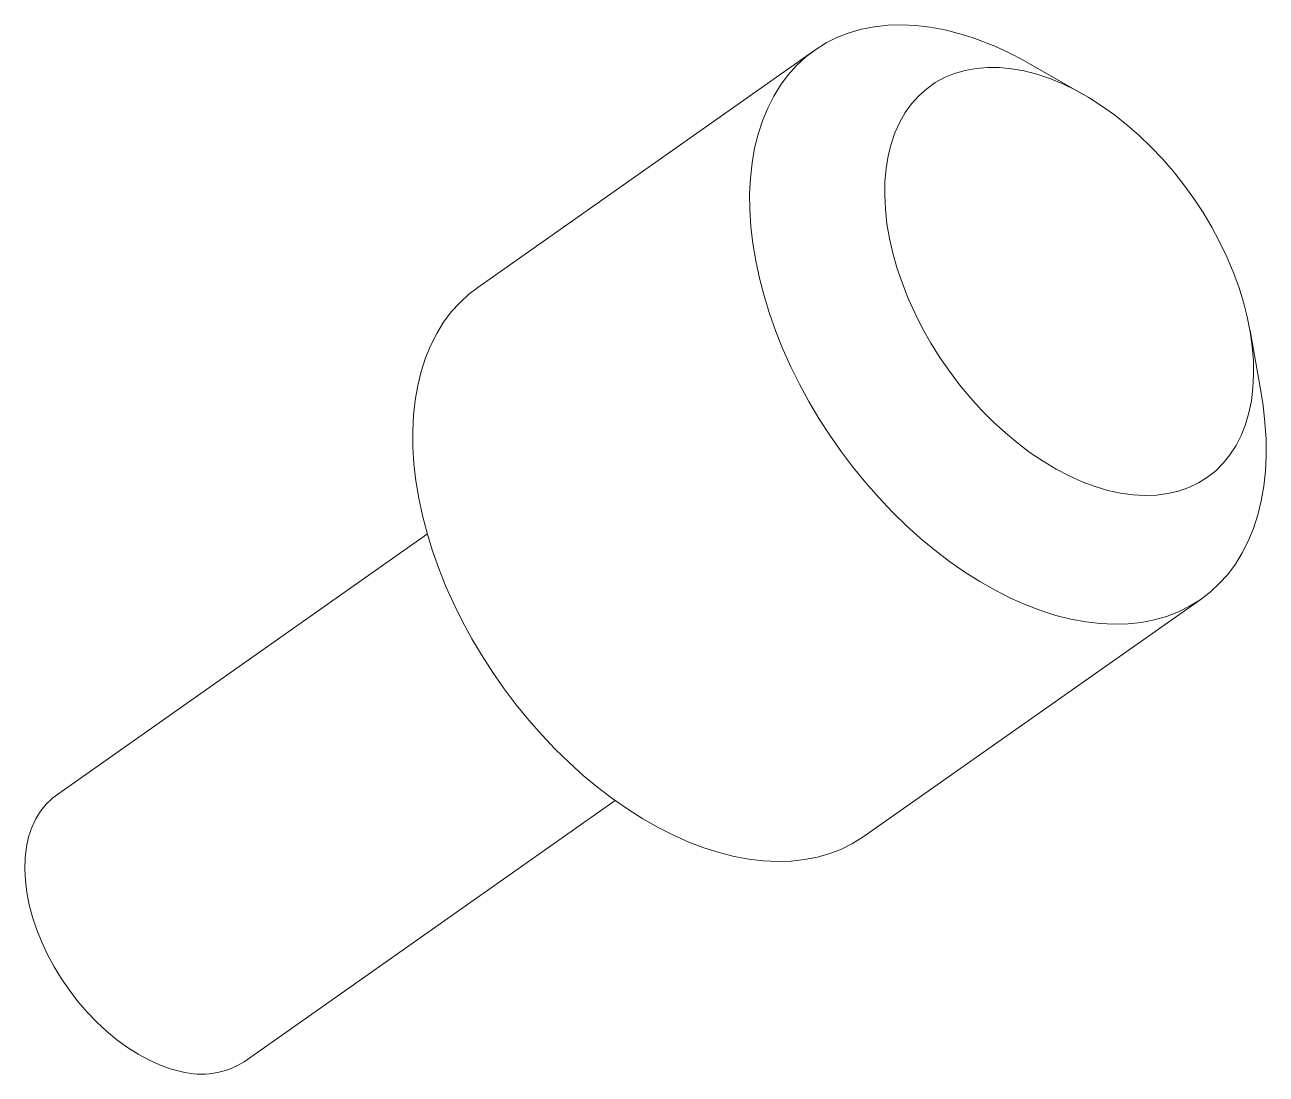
# Model space of a CAD drawing. Header units: millimetres. Extents: x -6.7 to 6.2, y -5.3 to 5.6.
import ezdxf

# ---------------------------------------------------------------- set-up
doc = ezdxf.new("R2010")
doc.units = ezdxf.units.MM

msp = doc.modelspace()

# ---------------------------------------------------------------- linework, layer by layer
at = {"color": 7, "linetype": 'Continuous', "lineweight": 15}
for p, q in [((1.498, 5.336), (-2.015, 2.862)), ((4.306, 4.871), (3.729, 5.2)), ((6.152, 1.759), (6.037, 2.413)), ((-2.54, 0.29), (-6.408, -2.434)), ((2.015, -2.862), (5.528, -0.388)), ((-4.45, -5.213), (-0.583, -2.49))]:
    msp.add_line(p, q, dxfattribs=at)
at = {"color": 7, "linetype": 'Continuous', "lineweight": 15, "flags": 128}
for points in [[(6.152, 1.759), (6.173, 1.629), (6.193, 1.453), (6.204, 1.279), (6.205, 1.11), (6.197, 0.946), (6.18, 0.787), (6.153, 0.634), (6.117, 0.488), (6.072, 0.348), (6.018, 0.216), (5.955, 0.092), (5.884, -0.024), (5.804, -0.131), (5.716, -0.228), (5.62, -0.317), (5.517, -0.395), (5.407, -0.464), (5.29, -0.522), (5.167, -0.569), (5.039, -0.606), (4.904, -0.632), (4.765, -0.648), (4.622, -0.652), (4.475, -0.645), (4.324, -0.627), (4.17, -0.599), (4.014, -0.559), (3.857, -0.509), (3.698, -0.449), (3.539, -0.378), (3.379, -0.297), (3.22, -0.207), (3.062, -0.107), (2.905, 0.002), (2.751, 0.12), (2.599, 0.246), (2.451, 0.38), (2.306, 0.521), (2.166, 0.669), (2.03, 0.823), (1.899, 0.984), (1.774, 1.149), (1.655, 1.319), (1.543, 1.493), (1.438, 1.671), (1.34, 1.851), (1.249, 2.034), (1.167, 2.218), (1.093, 2.403), (1.027, 2.588), (0.97, 2.773), (0.922, 2.957), (0.883, 3.139), (0.853, 3.319), (0.833, 3.495), (0.822, 3.669), (0.82, 3.838), (0.828, 4.002), (0.846, 4.161), (0.872, 4.314), (0.908, 4.46), (0.953, 4.6), (1.008, 4.732), (1.071, 4.856), (1.142, 4.972), (1.222, 5.079), (1.31, 5.176), (1.405, 5.265), (1.509, 5.343), (1.619, 5.412), (1.735, 5.47), (1.858, 5.517), (1.987, 5.554), (2.121, 5.58), (2.26, 5.596), (2.404, 5.6), (2.551, 5.593), (2.702, 5.575), (2.855, 5.547), (2.855, 5.547)], [(3.682, 5.119), (3.551, 5.142), (3.424, 5.154), (3.3, 5.156), (3.181, 5.146), (3.066, 5.125), (2.957, 5.093), (2.853, 5.051), (2.756, 4.997), (2.666, 4.934), (2.584, 4.86), (2.509, 4.777), (2.443, 4.684), (2.385, 4.583), (2.335, 4.473), (2.295, 4.356), (2.264, 4.232), (2.243, 4.101), (2.231, 3.964), (2.228, 3.822), (2.235, 3.676), (2.252, 3.526), (2.278, 3.372), (2.314, 3.217), (2.358, 3.06), (2.412, 2.903), (2.474, 2.745), (2.545, 2.589), (2.623, 2.434), (2.709, 2.281), (2.803, 2.132), (2.903, 1.987), (3.009, 1.846), (3.121, 1.711), (3.238, 1.582), (3.36, 1.459), (3.486, 1.344), (3.615, 1.237), (3.746, 1.138), (3.88, 1.048), (4.015, 0.967), (4.151, 0.896), (4.286, 0.835), (4.421, 0.785), (4.555, 0.745), (4.687, 0.716), (4.816, 0.698), (4.941, 0.691), (5.063, 0.695), (5.18, 0.711), (5.292, 0.737), (5.399, 0.774), (5.499, 0.822), (5.593, 0.881), (5.679, 0.95), (5.758, 1.028), (5.828, 1.116), (5.891, 1.213), (5.944, 1.318), (5.989, 1.432), (6.025, 1.553), (6.051, 1.68), (6.068, 1.814), (6.075, 1.954), (6.073, 2.098), (6.061, 2.246), (6.039, 2.398), (6.008, 2.553), (5.968, 2.709), (5.919, 2.866), (5.861, 3.024), (5.795, 3.181), (5.72, 3.337), (5.638, 3.49), (5.548, 3.641), (5.451, 3.789), (5.348, 3.932), (5.239, 4.07), (5.124, 4.202), (5.004, 4.328), (4.881, 4.447), (4.753, 4.558), (4.623, 4.662), (4.49, 4.756), (4.356, 4.842), (4.22, 4.917), (4.085, 4.983), (3.949, 5.039), (3.815, 5.084), (3.682, 5.119)], [(-2.015, 2.862), (-2.107, 2.791), (-2.203, 2.702), (-2.291, 2.605), (-2.371, 2.498), (-2.442, 2.382), (-2.505, 2.258), (-2.559, 2.126), (-2.605, 1.986), (-2.641, 1.84), (-2.667, 1.687), (-2.685, 1.528), (-2.693, 1.364), (-2.691, 1.195), (-2.68, 1.021), (-2.66, 0.845), (-2.63, 0.665), (-2.591, 0.483), (-2.543, 0.299), (-2.486, 0.114), (-2.42, -0.071), (-2.346, -0.256), (-2.263, -0.44), (-2.173, -0.623), (-2.075, -0.803), (-1.97, -0.981), (-1.857, -1.155), (-1.739, -1.325), (-1.614, -1.49), (-1.483, -1.651), (-1.347, -1.805), (-1.207, -1.953), (-1.062, -2.094), (-0.914, -2.228), (-0.762, -2.354), (-0.608, -2.472), (-0.451, -2.581), (-0.293, -2.681), (-0.134, -2.771), (0.026, -2.852), (0.185, -2.923), (0.344, -2.983), (0.502, -3.033), (0.658, -3.073), (0.811, -3.101), (0.962, -3.119), (1.109, -3.126), (1.253, -3.122), (1.392, -3.106), (1.526, -3.08), (1.655, -3.043), (1.777, -2.996), (1.894, -2.938), (2.004, -2.869), (2.015, -2.862)], [(-5.11, -5.316), (-5.22, -5.286), (-5.332, -5.246), (-5.444, -5.195), (-5.556, -5.134), (-5.668, -5.064), (-5.778, -4.984), (-5.885, -4.895), (-5.988, -4.799), (-6.088, -4.695), (-6.183, -4.585), (-6.272, -4.469), (-6.355, -4.349), (-6.431, -4.224), (-6.499, -4.097), (-6.56, -3.968), (-6.612, -3.837), (-6.656, -3.707), (-6.69, -3.577), (-6.715, -3.449), (-6.731, -3.324), (-6.737, -3.202), (-6.733, -3.086), (-6.72, -2.974), (-6.697, -2.869), (-6.665, -2.771), (-6.623, -2.681), (-6.573, -2.599), (-6.514, -2.527), (-6.447, -2.464), (-6.408, -2.434)]]:
    msp.add_lwpolyline(points, dxfattribs=at)
at = {"color": 7, "linetype": 'Continuous', "lineweight": 15}
for centre, radius, start, end in [((2.137, 2.467), 3.162, 59.7809, 76.8773), ((-4.897, -4.51), 0.834, 255.2475, 302.4365)]:
    msp.add_arc(centre, radius, start, end, dxfattribs=at)

doc.saveas('drawing.dxf')
